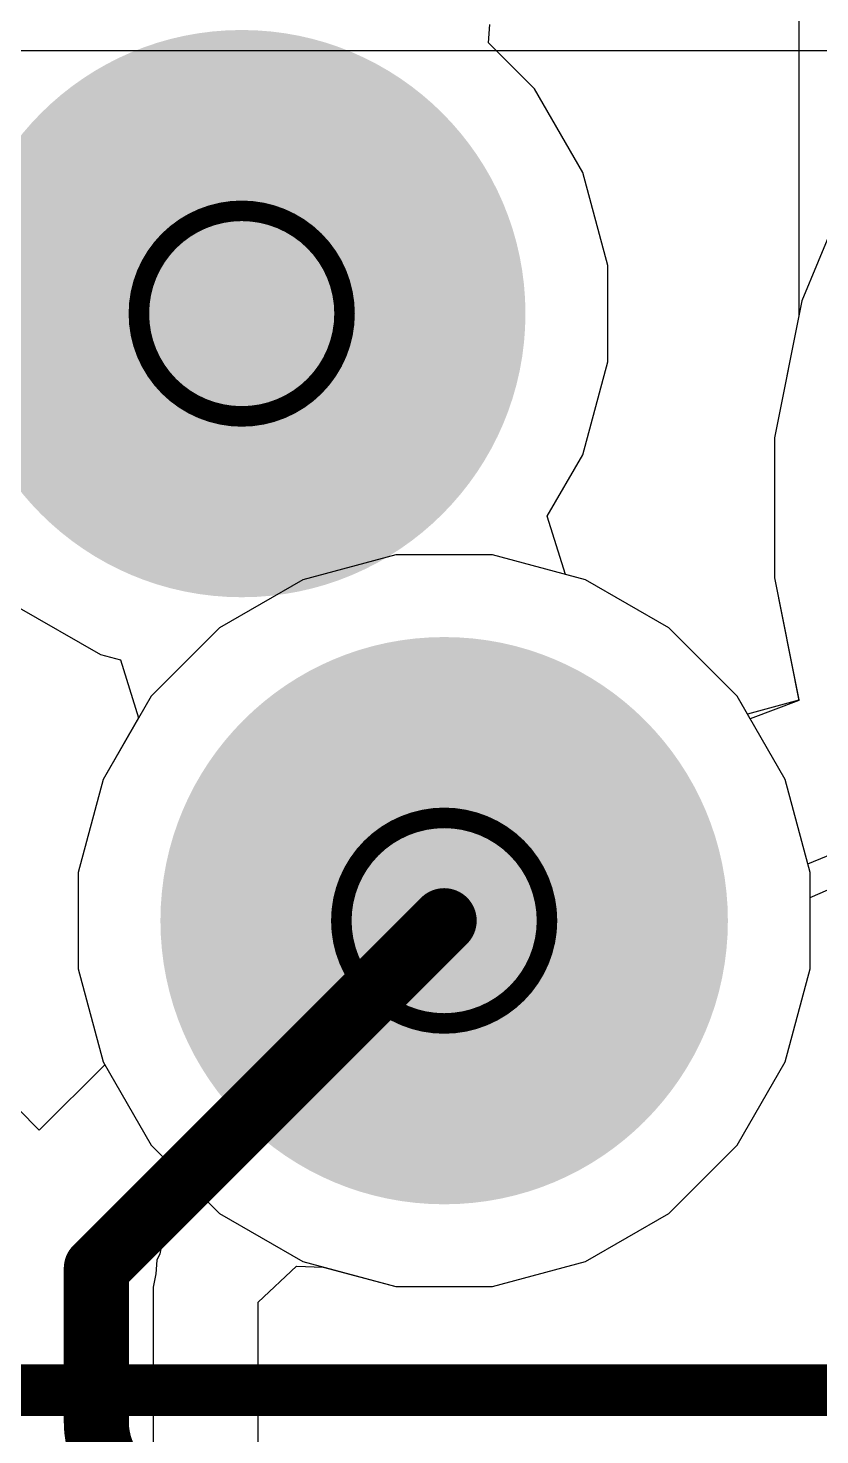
# Model space of a CAD drawing. Header units: inches. Extents: x 0 to 5271, y 0 to 5417.
# Drawn here: x 78.698 to 80.654, y 92.995 to 96.47 of the extents above; entities that cross this region are included whole.
import ezdxf

# ---------------------------------------------------------------- set-up
doc = ezdxf.new("R2010")
doc.units = ezdxf.units.IN
for name, color, linetype in [('Bottom Layer', 5, 'Continuous'), ('Bottom Solder', 6, 'Continuous'), ('Drill Drawing', 1, 'Continuous'), ('L2_GND1', 16, 'Continuous'), ('L3_SIG1', 76, 'Continuous'), ('L4_PWR', 90, 'Continuous'), ('L5_GND2', 156, 'Continuous'), ('L6_SIG2', 130, 'Continuous'), ('L7_GND3', 216, 'Continuous'), ('Multi-Layer', 9, 'Continuous'), ('Pad Holes', 156, 'Continuous'), ('Top Layer', 1, 'Continuous'), ('Top Overlay', 2, 'Continuous'), ('Top Solder', 216, 'Continuous')]:
    doc.layers.add(name, color=color, linetype=linetype)

# ---------------------------------------------------------------- blocks, each defined once
blk = doc.blocks.new('UEA1112C_8HS6_4F_528')
at = {"layer": 'Bottom Layer'}
h = blk.add_hatch(color=5, dxfattribs=at)
edge = h.paths.add_edge_path()
edge.add_arc((-4.0000047, 3.34998314), 0.6499986999999999, 0, 360)
h = blk.add_hatch(color=5, dxfattribs=at)
edge = h.paths.add_edge_path()
edge.add_arc((-3.499980299999999, 1.85001154), 0.6499986999999999, 0, 360)
at = {"layer": 'Bottom Solder'}
h = blk.add_hatch(color=6, dxfattribs=at)
edge = h.paths.add_edge_path()
edge.add_arc((-4.0000047, 3.34998314), 0.7007987, 0, 360)
h = blk.add_hatch(color=6, dxfattribs=at)
edge = h.paths.add_edge_path()
edge.add_arc((-3.499980299999999, 1.85001154), 0.7007987, 0, 360)
at = {"layer": 'L2_GND1'}
h = blk.add_hatch(color=16, dxfattribs=at)
edge = h.paths.add_edge_path()
edge.add_arc((-4.0000047, 3.34998314), 0.6499986999999999, 0, 360)
h = blk.add_hatch(color=16, dxfattribs=at)
edge = h.paths.add_edge_path()
edge.add_arc((-3.499980299999999, 1.85001154), 0.6499986999999999, 0, 360)
at = {"layer": 'L3_SIG1'}
h = blk.add_hatch(color=76, dxfattribs=at)
edge = h.paths.add_edge_path()
edge.add_arc((-4.0000047, 3.34998314), 0.6499986999999999, 0, 360)
h = blk.add_hatch(color=76, dxfattribs=at)
edge = h.paths.add_edge_path()
edge.add_arc((-3.499980299999999, 1.85001154), 0.6499986999999999, 0, 360)
at = {"layer": 'L4_PWR'}
h = blk.add_hatch(color=90, dxfattribs=at)
edge = h.paths.add_edge_path()
edge.add_arc((-4.0000047, 3.34998314), 0.6499986999999999, 0, 360)
h = blk.add_hatch(color=90, dxfattribs=at)
edge = h.paths.add_edge_path()
edge.add_arc((-3.499980299999999, 1.85001154), 0.6499986999999999, 0, 360)
at = {"layer": 'L5_GND2'}
h = blk.add_hatch(color=156, dxfattribs=at)
edge = h.paths.add_edge_path()
edge.add_arc((-4.0000047, 3.34998314), 0.6499986999999999, 0, 360)
h = blk.add_hatch(color=156, dxfattribs=at)
edge = h.paths.add_edge_path()
edge.add_arc((-3.499980299999999, 1.85001154), 0.6499986999999999, 0, 360)
at = {"layer": 'L6_SIG2'}
h = blk.add_hatch(color=130, dxfattribs=at)
edge = h.paths.add_edge_path()
edge.add_arc((-4.0000047, 3.34998314), 0.6499986999999999, 0, 360)
h = blk.add_hatch(color=130, dxfattribs=at)
edge = h.paths.add_edge_path()
edge.add_arc((-3.499980299999999, 1.85001154), 0.6499986999999999, 0, 360)
at = {"layer": 'L7_GND3'}
h = blk.add_hatch(color=216, dxfattribs=at)
edge = h.paths.add_edge_path()
edge.add_arc((-4.0000047, 3.34998314), 0.6499986999999999, 0, 360)
h = blk.add_hatch(color=216, dxfattribs=at)
edge = h.paths.add_edge_path()
edge.add_arc((-3.499980299999999, 1.85001154), 0.6499986999999999, 0, 360)
at = {"layer": 'Multi-Layer'}
h = blk.add_hatch(color=9, dxfattribs=at)
edge = h.paths.add_edge_path()
edge.add_arc((-4.0000047, 3.34998314), 0.6499986999999999, 0, 360)
h = blk.add_hatch(color=9, dxfattribs=at)
edge = h.paths.add_edge_path()
edge.add_arc((-3.499980299999999, 1.85001154), 0.6499986999999999, 0, 360)
at = {"layer": 'Pad Holes'}
h = blk.add_hatch(color=7, dxfattribs=at)
edge = h.paths.add_edge_path()
edge.add_arc((-4.0000047, 3.34998314), 0.350012, 0, 360)
h = blk.add_hatch(color=7, dxfattribs=at)
edge = h.paths.add_edge_path()
edge.add_arc((-3.499980299999999, 1.85001154), 0.350012, 0, 360)
at = {"layer": 'Top Layer'}
h = blk.add_hatch(color=1, dxfattribs=at)
edge = h.paths.add_edge_path()
edge.add_arc((-4.0000047, 3.34998314), 0.6499986999999999, 0, 360)
h = blk.add_hatch(color=1, dxfattribs=at)
edge = h.paths.add_edge_path()
edge.add_arc((-3.499980299999999, 1.85001154), 0.6499986999999999, 0, 360)
at = {"layer": 'Top Solder'}
h = blk.add_hatch(color=216, dxfattribs=at)
edge = h.paths.add_edge_path()
edge.add_arc((-4.0000047, 3.34998314), 0.7007987, 0, 360)
h = blk.add_hatch(color=216, dxfattribs=at)
edge = h.paths.add_edge_path()
edge.add_arc((-3.499980299999999, 1.85001154), 0.7007987, 0, 360)
at = {"layer": 'Top Overlay'}
blk.add_lwpolyline([(6.7999737, 4.51000114, 0.127, 0.127, 0), (-6.7999991, 4.51000114, 0.127, 0.127, 0)], format="xyseb", dxfattribs=at)

msp = doc.modelspace()

# ---------------------------------------------------------------- linework, layer by layer
at = {"layer": 'Bottom Layer'}
for p, q in [((80.60205114, 96.81505148), (80.60205114, 95.75966116)), ((79.83542326, 96.43403878), (79.83883701999999, 96.47912885999999)), ((79.94937782, 96.32008422), (79.83542326, 96.43403878)), ((80.06839206, 96.11394544), (79.94937782, 96.32008422)), ((80.12999721999999, 95.88402971999999), (80.06839206, 96.11394544)), ((80.12999721999999, 95.64600123999999), (80.12999721999999, 95.88402971999999)), ((80.60205114, 95.75966116), (80.54199792, 95.45775929999999)), ((80.06839206, 95.41608552), (80.12999721999999, 95.64600123999999)), ((80.54199792, 95.45775929999999), (80.54199792, 95.11225326)), ((79.98068839999999, 95.26417574), (80.06839206, 95.41608552)), ((80.02572006, 95.12063017999999), (79.98068839999999, 95.26417574)), ((80.07495288, 95.10743742), (80.02572006, 95.12063017999999)), ((80.28109165999999, 94.98842318), (80.07495288, 95.10743742)), ((80.54199792, 95.11225326), (80.60205114, 94.81035139999999)), ((78.67092978, 95.04163618), (78.87706856, 94.92262194)), ((80.44940222, 94.82011261999999), (80.28109165999999, 94.98842318)), ((78.87706856, 94.92262194), (78.92630138, 94.90942917999999)), ((78.92630138, 94.90942917999999), (78.97133304, 94.76588362)), ((80.47505114, 94.77568802), (80.44940222, 94.82011261999999)), ((80.60205114, 94.80971894), (80.47505114, 94.77568802)), ((80.60205114, 94.81035139999999), (80.60205114, 94.80971894)), ((78.97133304, 94.76588362), (78.88362938, 94.61397384)), ((78.88362938, 94.61397384), (78.82202422, 94.38405811999999)), ((78.82202422, 94.38405811999999), (78.82202422, 94.14602964)), ((78.82202422, 94.14602964), (78.88362938, 93.91611391999999)), ((78.72602492, 93.74720646), (78.56428279999999, 93.90894858)), ((78.88776704, 93.90894858), (78.72602492, 93.74720646)), ((78.88362938, 93.91611391999999), (78.88776704, 93.90894858))]:
    msp.add_line(p, q, dxfattribs=at)
for points in [[(78.8668476, 93.40586856, 0.16077946, 0.16077946, 0), (79.72602291999999, 94.26504388, 0.16077946, 0.16077946, 0)], [(78.8668476, 93.25101237999999, 0.16077946, 0.16077946, 0), (78.8668476, 93.40586856, 0.16077946, 0.16077946, 0)], [(78.86684506, 93.02672022, 0.16077946, 0.16077946, 0), (78.86684506, 93.25101237999999, 0.16077946, 0.16077946, 0)], [(78.86684506, 93.25101237999999, 0.16077946, 0.16077946, 0), (78.8668476, 93.25101237999999, 0.16077946, 0.16077946, 0)], [(79.07423351999999, 92.53155484, 0.16077946, 0.16077946, -0.4142135623730951), (78.57906813999999, 93.02672022, 0.16077946, 0.16077946, 0)], [(79.07423351999999, 92.81933176, 0.16077946, 0.16077946, -0.4142135623730951), (78.86684506, 93.02672022, 0.16077946, 0.16077946, 0)]]:
    msp.add_lwpolyline(points, format="xyseb", dxfattribs=at)
for points in [[(79.68582742, 94.26504388, 0.08038846, 0.08038846, 1), (79.76621841999999, 94.26504388, 0.08038846, 0.08038846, 1)], [(78.82665209999999, 93.40586856, 0.08038846, 0.08038846, 1), (78.9070431, 93.40586856, 0.08038846, 0.08038846, 1)], [(78.82665209999999, 93.40586856, 0.08038846, 0.08038846, 1), (78.9070431, 93.40586856, 0.08038846, 0.08038846, 1)], [(78.82664955999999, 93.25101237999999, 0.08038846, 0.08038846, 1), (78.90704055999998, 93.25101237999999, 0.08038846, 0.08038846, 1)], [(78.82664955999999, 93.25101237999999, 0.08038846, 0.08038846, 1), (78.90704055999998, 93.25101237999999, 0.08038846, 0.08038846, 1)], [(78.82665209999999, 93.25101237999999, 0.08038846, 0.08038846, 1), (78.9070431, 93.25101237999999, 0.08038846, 0.08038846, 1)], [(78.82665209999999, 93.25101237999999, 0.08038846, 0.08038846, 1), (78.9070431, 93.25101237999999, 0.08038846, 0.08038846, 1)], [(78.82664955999999, 93.02672022, 0.08038846, 0.08038846, 1), (78.90704055999998, 93.02672022, 0.08038846, 0.08038846, 1)], [(78.82664955999999, 93.02672022, 0.08038846, 0.08038846, 1), (78.90704055999998, 93.02672022, 0.08038846, 0.08038846, 1)]]:
    msp.add_lwpolyline(points, format="xyseb", close=True, dxfattribs=at)
at = {"layer": 'Drill Drawing'}
for points in [[(79.47999852, 95.76501548, 0.0508, 0.0508, 1), (78.97199852, 95.76501548, 0.0508, 0.0508, 1)], [(78.95929851999999, 95.76501548, 0.0254, 0.0254, 1), (78.98469852, 95.76501548, 0.0254, 0.0254, 1)], [(79.46729851999999, 95.76501548, 0.0254, 0.0254, 1), (79.49269852, 95.76501548, 0.0254, 0.0254, 1)], [(79.98002292, 94.26504388, 0.0508, 0.0508, 1), (79.47202292, 94.26504388, 0.0508, 0.0508, 1)], [(79.45932291999999, 94.26504388, 0.0254, 0.0254, 1), (79.48472292, 94.26504388, 0.0254, 0.0254, 1)], [(79.96732291999999, 94.26504388, 0.0254, 0.0254, 1), (79.99272291999999, 94.26504388, 0.0254, 0.0254, 1)]]:
    msp.add_lwpolyline(points, format="xyseb", close=True, dxfattribs=at)
at = {"layer": 'L2_GND1'}
for p, q in [((79.83542326, 96.43403878), (79.83883701999999, 96.47912885999999)), ((79.94937782, 96.32008422), (79.83542326, 96.43403878)), ((80.06839206, 96.11394544), (79.94937782, 96.32008422)), ((80.12999721999999, 95.88402971999999), (80.06839206, 96.11394544)), ((80.12999721999999, 95.64600123999999), (80.12999721999999, 95.88402971999999)), ((80.06839206, 95.41608552), (80.12999721999999, 95.64600123999999)), ((79.98068839999999, 95.26417574), (80.06839206, 95.41608552)), ((80.02572006, 95.12063017999999), (79.98068839999999, 95.26417574)), ((80.07495288, 95.10743742), (80.02572006, 95.12063017999999)), ((80.28109165999999, 94.98842318), (80.07495288, 95.10743742)), ((78.67092978, 95.04163618), (78.87706856, 94.92262194)), ((80.44940222, 94.82011261999999), (80.28109165999999, 94.98842318)), ((78.87706856, 94.92262194), (78.92630138, 94.90942917999999)), ((78.92630138, 94.90942917999999), (78.97133304, 94.76588362)), ((80.56841646, 94.61397384), (80.44940222, 94.82011261999999)), ((78.97133304, 94.76588362), (78.88362938, 94.61397384)), ((78.88362938, 94.61397384), (78.82202422, 94.38405811999999)), ((80.63002162, 94.38405811999999), (80.56841646, 94.61397384)), ((78.82202422, 94.38405811999999), (78.82202422, 94.14602964)), ((80.63002162, 94.14602964), (80.63002162, 94.38405811999999)), ((78.82202422, 94.14602964), (78.88362938, 93.91611391999999)), ((80.56841646, 93.91611391999999), (80.63002162, 94.14602964)), ((78.88362938, 93.91611391999999), (79.00264361999999, 93.70997514)), ((80.44940222, 93.70997514), (80.56841646, 93.91611391999999)), ((79.00264361999999, 93.70997514), (79.17095418, 93.54166457999999)), ((80.28109165999999, 93.54166457999999), (80.44940222, 93.70997514)), ((79.17095418, 93.54166457999999), (79.37709296, 93.42265034)), ((80.07495288, 93.42265034), (80.28109165999999, 93.54166457999999)), ((79.37709296, 93.42265034), (79.60700867999999, 93.36104517999999)), ((79.84503715999999, 93.36104517999999), (80.07495288, 93.42265034)), ((79.60700867999999, 93.36104517999999), (79.84503715999999, 93.36104517999999))]:
    msp.add_line(p, q, dxfattribs=at)
at = {"layer": 'L3_SIG1'}
for p, q in [((77.53408166, 96.41501672), (80.79599791999999, 96.41501672)), ((80.74162413999998, 96.11583519999999), (80.60940443999999, 95.79662831999998)), ((80.60940443999999, 95.79662831999998), (80.54199792, 95.45775929999999)), ((80.54199792, 95.45775929999999), (80.54199792, 95.11225326)), ((79.60700867999999, 95.16904258), (79.37709296, 95.10743742)), ((79.84503715999999, 95.16904258), (79.60700867999999, 95.16904258)), ((80.07495288, 95.10743742), (79.84503715999999, 95.16904258)), ((79.37709296, 95.10743742), (79.17095418, 94.98842318)), ((80.28109165999999, 94.98842318), (80.07495288, 95.10743742)), ((80.54199792, 95.11225326), (80.60224418, 94.80938619999999)), ((79.17095418, 94.98842318), (79.00264361999999, 94.82011261999999)), ((80.44940222, 94.82011261999999), (80.28109165999999, 94.98842318)), ((79.00264361999999, 94.82011261999999), (78.88362938, 94.61397384)), ((80.48177451999999, 94.76404466), (80.44940222, 94.82011261999999)), ((80.60224418, 94.80938619999999), (80.48177451999999, 94.76404466)), ((78.88362938, 94.61397384), (78.82202422, 94.38405811999999)), ((78.82202422, 94.38405811999999), (78.82202422, 94.14602964)), ((80.63002162, 94.32200845999999), (80.75702161999999, 94.37817548)), ((80.63002162, 94.14602964), (80.63002162, 94.32200845999999)), ((78.82202422, 94.14602964), (78.88362938, 93.91611391999999)), ((80.56841646, 93.91611391999999), (80.63002162, 94.14602964)), ((78.88362938, 93.91611391999999), (79.00264361999999, 93.70997514)), ((80.44940222, 93.70997514), (80.56841646, 93.91611391999999)), ((79.00264361999999, 93.70997514), (79.17095418, 93.54166457999999)), ((80.28109165999999, 93.54166457999999), (80.44940222, 93.70997514)), ((79.17095418, 93.54166457999999), (79.37709296, 93.42265034)), ((80.07495288, 93.42265034), (80.28109165999999, 93.54166457999999)), ((79.37709296, 93.42265034), (79.60700867999999, 93.36104517999999)), ((79.84503715999999, 93.36104517999999), (80.07495288, 93.42265034)), ((79.60700867999999, 93.36104517999999), (79.84503715999999, 93.36104517999999))]:
    msp.add_line(p, q, dxfattribs=at)
at = {"layer": 'L4_PWR'}
for p, q in [((79.83542326, 96.43403878), (79.83883701999999, 96.47912885999999)), ((79.94937782, 96.32008422), (79.83542326, 96.43403878)), ((80.06839206, 96.11394544), (79.94937782, 96.32008422)), ((80.12999721999999, 95.88402971999999), (80.06839206, 96.11394544)), ((80.74162413999998, 96.11583519999999), (80.60940443999999, 95.79662831999998)), ((80.12999721999999, 95.64600123999999), (80.12999721999999, 95.88402971999999)), ((80.60940443999999, 95.79662831999998), (80.54199792, 95.45775929999999)), ((80.06839206, 95.41608552), (80.12999721999999, 95.64600123999999)), ((80.54199792, 95.45775929999999), (80.54199792, 95.11225326)), ((79.98068839999999, 95.26417574), (80.06839206, 95.41608552)), ((80.02572006, 95.12063017999999), (79.98068839999999, 95.26417574)), ((80.07495288, 95.10743742), (80.02572006, 95.12063017999999)), ((80.28109165999999, 94.98842318), (80.07495288, 95.10743742)), ((80.54199792, 95.11225326), (80.60224418, 94.80938619999999)), ((78.67092978, 95.04163618), (78.87706856, 94.92262194)), ((80.44940222, 94.82011261999999), (80.28109165999999, 94.98842318)), ((78.87706856, 94.92262194), (78.92630138, 94.90942917999999)), ((78.92630138, 94.90942917999999), (78.97133304, 94.76588362)), ((80.48177451999999, 94.76404466), (80.44940222, 94.82011261999999)), ((80.60224418, 94.80938619999999), (80.48177451999999, 94.76404466)), ((78.97133304, 94.76588362), (78.88362938, 94.61397384)), ((78.88362938, 94.61397384), (78.82202422, 94.38405811999999)), ((80.62418978, 94.40581829999999), (80.74162413999998, 94.45417481999999)), ((80.63002162, 94.38405811999999), (80.62418978, 94.40581829999999)), ((78.82202422, 94.38405811999999), (78.82202422, 94.14602964)), ((80.63002162, 94.14602964), (80.63002162, 94.38405811999999)), ((78.82202422, 94.14602964), (78.88362938, 93.91611391999999)), ((80.56841646, 93.91611391999999), (80.63002162, 94.14602964)), ((78.88362938, 93.91611391999999), (79.00264361999999, 93.70997514)), ((80.44940222, 93.70997514), (80.56841646, 93.91611391999999)), ((79.00264361999999, 93.70997514), (79.04475174, 93.66786702)), ((80.28109165999999, 93.54166457999999), (80.44940222, 93.70997514)), ((79.04475174, 93.66786702), (79.06284161999999, 93.60907872)), ((79.06284161999999, 93.60907872), (79.06094424, 93.51721454)), ((80.07495288, 93.42265034), (80.28109165999999, 93.54166457999999)), ((79.06094424, 93.51721454), (79.04595824, 93.48683105999999)), ((79.04595824, 93.48683105999999), (79.02713684, 93.45866246)), ((79.02380436, 93.44191115999999), (79.0162504, 93.42659242)), ((79.02713684, 93.45866246), (79.02380436, 93.44191115999999)), ((79.0162504, 93.42659242), (79.01403298, 93.39278756)), ((79.26639975999998, 93.3226988), (79.36143893999999, 93.41123304)), ((79.36143893999999, 93.41123304), (79.42728082, 93.40920358)), ((79.42728082, 93.40920358), (79.60700867999999, 93.36104517999999)), ((79.84503715999999, 93.36104517999999), (80.07495288, 93.42265034)), ((79.01403298, 93.39278756), (79.00742389999999, 93.35955673999999)), ((79.00742389999999, 93.35955673999999), (79.00742643999999, 90.00436914)), ((79.60700867999999, 93.36104517999999), (79.84503715999999, 93.36104517999999)), ((79.2664023, 91.41684282), (79.26639975999998, 93.3226988))]:
    msp.add_line(p, q, dxfattribs=at)
at = {"layer": 'L5_GND2'}
for p, q in [((79.83542326, 96.43403878), (79.83883701999999, 96.47912885999999)), ((79.94937782, 96.32008422), (79.83542326, 96.43403878)), ((80.06839206, 96.11394544), (79.94937782, 96.32008422)), ((80.12999721999999, 95.88402971999999), (80.06839206, 96.11394544)), ((80.74162413999998, 96.11583519999999), (80.60940443999999, 95.79662831999998)), ((80.12999721999999, 95.64600123999999), (80.12999721999999, 95.88402971999999)), ((80.60940443999999, 95.79662831999998), (80.54199792, 95.45775929999999)), ((80.06839206, 95.41608552), (80.12999721999999, 95.64600123999999)), ((80.54199792, 95.45775929999999), (80.54199792, 95.11225326)), ((79.98068839999999, 95.26417574), (80.06839206, 95.41608552)), ((80.02572006, 95.12063017999999), (79.98068839999999, 95.26417574)), ((80.07495288, 95.10743742), (80.02572006, 95.12063017999999)), ((80.28109165999999, 94.98842318), (80.07495288, 95.10743742)), ((80.54199792, 95.11225326), (80.60224418, 94.80938619999999)), ((78.67092978, 95.04163618), (78.87706856, 94.92262194)), ((80.44940222, 94.82011261999999), (80.28109165999999, 94.98842318)), ((78.87706856, 94.92262194), (78.92630138, 94.90942917999999)), ((78.92630138, 94.90942917999999), (78.97133304, 94.76588362)), ((80.48177451999999, 94.76404466), (80.44940222, 94.82011261999999)), ((80.60224418, 94.80938619999999), (80.48177451999999, 94.76404466)), ((78.97133304, 94.76588362), (78.88362938, 94.61397384)), ((78.88362938, 94.61397384), (78.82202422, 94.38405811999999)), ((80.62418978, 94.40581829999999), (80.74162413999998, 94.45417481999999)), ((80.63002162, 94.38405811999999), (80.62418978, 94.40581829999999)), ((78.82202422, 94.38405811999999), (78.82202422, 94.14602964)), ((80.63002162, 94.14602964), (80.63002162, 94.38405811999999)), ((78.82202422, 94.14602964), (78.88362938, 93.91611391999999)), ((80.56841646, 93.91611391999999), (80.63002162, 94.14602964)), ((78.88362938, 93.91611391999999), (79.00264361999999, 93.70997514)), ((80.44940222, 93.70997514), (80.56841646, 93.91611391999999)), ((79.00264361999999, 93.70997514), (79.17095418, 93.54166457999999)), ((80.28109165999999, 93.54166457999999), (80.44940222, 93.70997514)), ((79.17095418, 93.54166457999999), (79.37709296, 93.42265034)), ((80.07495288, 93.42265034), (80.28109165999999, 93.54166457999999)), ((79.37709296, 93.42265034), (79.60700867999999, 93.36104517999999)), ((79.84503715999999, 93.36104517999999), (80.07495288, 93.42265034)), ((79.60700867999999, 93.36104517999999), (79.84503715999999, 93.36104517999999))]:
    msp.add_line(p, q, dxfattribs=at)
at = {"layer": 'L6_SIG2'}
for p, q in [((79.83542326, 96.43403878), (79.83883701999999, 96.47912885999999)), ((79.94937782, 96.32008422), (79.83542326, 96.43403878)), ((80.06839206, 96.11394544), (79.94937782, 96.32008422)), ((80.12999721999999, 95.88402971999999), (80.06839206, 96.11394544)), ((80.74162413999998, 96.11583519999999), (80.60940443999999, 95.79662831999998)), ((80.12999721999999, 95.64600123999999), (80.12999721999999, 95.88402971999999)), ((80.60940443999999, 95.79662831999998), (80.54199792, 95.45775929999999)), ((80.06839206, 95.41608552), (80.12999721999999, 95.64600123999999)), ((80.54199792, 95.45775929999999), (80.54199792, 95.11225326)), ((79.98068839999999, 95.26417574), (80.06839206, 95.41608552)), ((80.02572006, 95.12063017999999), (79.98068839999999, 95.26417574)), ((80.07495288, 95.10743742), (80.02572006, 95.12063017999999)), ((80.28109165999999, 94.98842318), (80.07495288, 95.10743742)), ((80.54199792, 95.11225326), (80.60224418, 94.80938619999999)), ((78.67092978, 95.04163618), (78.87706856, 94.92262194)), ((80.44940222, 94.82011261999999), (80.28109165999999, 94.98842318)), ((78.87706856, 94.92262194), (78.92630138, 94.90942917999999)), ((78.92630138, 94.90942917999999), (78.97133304, 94.76588362)), ((80.48177451999999, 94.76404466), (80.44940222, 94.82011261999999)), ((80.60224418, 94.80938619999999), (80.48177451999999, 94.76404466)), ((78.97133304, 94.76588362), (78.88362938, 94.61397384)), ((78.88362938, 94.61397384), (78.82202422, 94.38405811999999)), ((80.62418978, 94.40581829999999), (80.74162413999998, 94.45417481999999)), ((80.63002162, 94.38405811999999), (80.62418978, 94.40581829999999)), ((78.82202422, 94.38405811999999), (78.82202422, 94.14602964)), ((80.63002162, 94.14602964), (80.63002162, 94.38405811999999)), ((78.82202422, 94.14602964), (78.88362938, 93.91611391999999)), ((80.56841646, 93.91611391999999), (80.63002162, 94.14602964)), ((78.88362938, 93.91611391999999), (79.00264361999999, 93.70997514)), ((80.44940222, 93.70997514), (80.56841646, 93.91611391999999)), ((79.00264361999999, 93.70997514), (79.17095418, 93.54166457999999)), ((80.28109165999999, 93.54166457999999), (80.44940222, 93.70997514)), ((79.17095418, 93.54166457999999), (79.37709296, 93.42265034)), ((80.07495288, 93.42265034), (80.28109165999999, 93.54166457999999)), ((79.37709296, 93.42265034), (79.60700867999999, 93.36104517999999)), ((79.84503715999999, 93.36104517999999), (80.07495288, 93.42265034)), ((79.60700867999999, 93.36104517999999), (79.84503715999999, 93.36104517999999))]:
    msp.add_line(p, q, dxfattribs=at)
at = {"layer": 'L7_GND3'}
for p, q in [((79.83542326, 96.43403878), (79.83883701999999, 96.47912885999999)), ((79.94937782, 96.32008422), (79.83542326, 96.43403878)), ((80.06839206, 96.11394544), (79.94937782, 96.32008422)), ((80.12999721999999, 95.88402971999999), (80.06839206, 96.11394544)), ((80.74162413999998, 96.11583519999999), (80.60940443999999, 95.79662831999998)), ((80.12999721999999, 95.64600123999999), (80.12999721999999, 95.88402971999999)), ((80.60940443999999, 95.79662831999998), (80.54199792, 95.45775929999999)), ((80.06839206, 95.41608552), (80.12999721999999, 95.64600123999999)), ((80.54199792, 95.45775929999999), (80.54199792, 95.11225326)), ((79.98068839999999, 95.26417574), (80.06839206, 95.41608552)), ((80.02572006, 95.12063017999999), (79.98068839999999, 95.26417574)), ((80.07495288, 95.10743742), (80.02572006, 95.12063017999999)), ((80.28109165999999, 94.98842318), (80.07495288, 95.10743742)), ((80.54199792, 95.11225326), (80.60224418, 94.80938619999999)), ((78.67092978, 95.04163618), (78.87706856, 94.92262194)), ((80.44940222, 94.82011261999999), (80.28109165999999, 94.98842318)), ((78.87706856, 94.92262194), (78.92630138, 94.90942917999999)), ((78.92630138, 94.90942917999999), (78.97133304, 94.76588362)), ((80.48177451999999, 94.76404466), (80.44940222, 94.82011261999999)), ((80.60224418, 94.80938619999999), (80.48177451999999, 94.76404466)), ((78.97133304, 94.76588362), (78.88362938, 94.61397384)), ((78.88362938, 94.61397384), (78.82202422, 94.38405811999999)), ((80.62418978, 94.40581829999999), (80.74162413999998, 94.45417481999999)), ((80.63002162, 94.38405811999999), (80.62418978, 94.40581829999999)), ((78.82202422, 94.38405811999999), (78.82202422, 94.14602964)), ((80.63002162, 94.14602964), (80.63002162, 94.38405811999999)), ((78.82202422, 94.14602964), (78.88362938, 93.91611391999999)), ((80.56841646, 93.91611391999999), (80.63002162, 94.14602964)), ((78.88362938, 93.91611391999999), (79.00264361999999, 93.70997514)), ((80.44940222, 93.70997514), (80.56841646, 93.91611391999999)), ((79.00264361999999, 93.70997514), (79.17095418, 93.54166457999999)), ((80.28109165999999, 93.54166457999999), (80.44940222, 93.70997514)), ((79.17095418, 93.54166457999999), (79.37709296, 93.42265034)), ((80.07495288, 93.42265034), (80.28109165999999, 93.54166457999999)), ((79.37709296, 93.42265034), (79.60700867999999, 93.36104517999999)), ((79.84503715999999, 93.36104517999999), (80.07495288, 93.42265034)), ((79.60700867999999, 93.36104517999999), (79.84503715999999, 93.36104517999999))]:
    msp.add_line(p, q, dxfattribs=at)
at = {"layer": 'Top Layer'}
for p, q in [((79.83542326, 96.43403878), (79.83883701999999, 96.47912885999999)), ((79.94937782, 96.32008422), (79.83542326, 96.43403878)), ((80.06839206, 96.11394544), (79.94937782, 96.32008422)), ((80.12999721999999, 95.88402971999999), (80.06839206, 96.11394544)), ((80.74162413999998, 96.11583519999999), (80.60940443999999, 95.79662831999998)), ((80.12999721999999, 95.64600123999999), (80.12999721999999, 95.88402971999999)), ((80.60940443999999, 95.79662831999998), (80.54199792, 95.45775929999999)), ((80.06839206, 95.41608552), (80.12999721999999, 95.64600123999999)), ((80.54199792, 95.45775929999999), (80.54199792, 95.11225326)), ((79.98068839999999, 95.26417574), (80.06839206, 95.41608552)), ((80.02572006, 95.12063017999999), (79.98068839999999, 95.26417574)), ((80.07495288, 95.10743742), (80.02572006, 95.12063017999999)), ((80.28109165999999, 94.98842318), (80.07495288, 95.10743742)), ((80.54199792, 95.11225326), (80.60224418, 94.80938619999999)), ((78.67092978, 95.04163618), (78.87706856, 94.92262194)), ((80.44940222, 94.82011261999999), (80.28109165999999, 94.98842318)), ((78.87706856, 94.92262194), (78.92630138, 94.90942917999999)), ((78.92630138, 94.90942917999999), (78.97133304, 94.76588362)), ((80.48177451999999, 94.76404466), (80.44940222, 94.82011261999999)), ((80.60224418, 94.80938619999999), (80.48177451999999, 94.76404466)), ((78.97133304, 94.76588362), (78.88362938, 94.61397384)), ((78.88362938, 94.61397384), (78.82202422, 94.38405811999999)), ((80.62418978, 94.40581829999999), (80.74162413999998, 94.45417481999999)), ((80.63002162, 94.38405811999999), (80.62418978, 94.40581829999999)), ((78.82202422, 94.38405811999999), (78.82202422, 94.14602964)), ((80.63002162, 94.14602964), (80.63002162, 94.38405811999999)), ((78.82202422, 94.14602964), (78.88362938, 93.91611391999999)), ((80.56841646, 93.91611391999999), (80.63002162, 94.14602964)), ((78.88362938, 93.91611391999999), (79.00264361999999, 93.70997514)), ((80.44940222, 93.70997514), (80.56841646, 93.91611391999999)), ((79.00264361999999, 93.70997514), (79.17095418, 93.54166457999999)), ((80.28109165999999, 93.54166457999999), (80.44940222, 93.70997514)), ((79.17095418, 93.54166457999999), (79.37709296, 93.42265034)), ((80.07495288, 93.42265034), (80.28109165999999, 93.54166457999999)), ((79.37709296, 93.42265034), (79.60700867999999, 93.36104517999999)), ((79.84503715999999, 93.36104517999999), (80.07495288, 93.42265034)), ((79.60700867999999, 93.36104517999999), (79.84503715999999, 93.36104517999999))]:
    msp.add_line(p, q, dxfattribs=at)

# ---------------------------------------------------------------- block references
at = {"rotation": 180}
msp.add_blockref('UEA1112C_8HS6_4F_528', (75.72601822, 97.61502701999999), dxfattribs=at)

doc.saveas('drawing.dxf')
